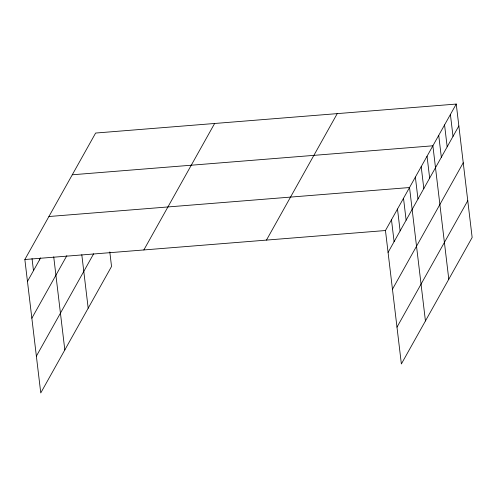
<?xml version="1.0" encoding="UTF-8"?>
<svg xmlns="http://www.w3.org/2000/svg" width="497" height="497" viewBox="0 0 497 497"><rect width="100%" height="100%" fill="white"/><g stroke="black" fill="none" stroke-linecap="round" stroke-linejoin="round"><path stroke-width="0.75" d="M109.8 251.904L111.539 266.473L40.76 392.941L24.85 259.515L95.629 133.047L456.24 104.059L472.15 237.485L401.371 363.953L385.461 230.527L456.24 104.059M27.459 281.414L40.624 257.893M31.851 318.217L66.859 255.651M36.374 356.138L93.647 253.793M143.85 249.948L214.629 123.48M266.46 240.094L337.239 113.627M388.076 252.426L458.849 125.958M392.462 289.229L463.241 162.761M396.985 327.15L467.764 200.682M72.27 174.782L432.887 145.795L448.791 279.221M48.911 216.518L409.528 187.531L425.438 320.956M24.85 259.515L385.461 230.527M450.4 114.496L453.009 136.389M444.56 124.927L447.176 146.826M438.721 135.364L441.336 157.257M427.047 156.232L429.656 178.125M421.207 166.663L423.817 188.562M415.368 177.1L417.977 198.993M403.514 198.278L406.124 220.177M397.494 209.032L400.11 230.925M391.481 219.78L394.09 241.679M81.8 254.719L88.18 308.202M53.719 256.812L64.821 349.938M39.313 258.403L39.493 259.912M32.038 258.583L33.479 270.66"/></g></svg>
